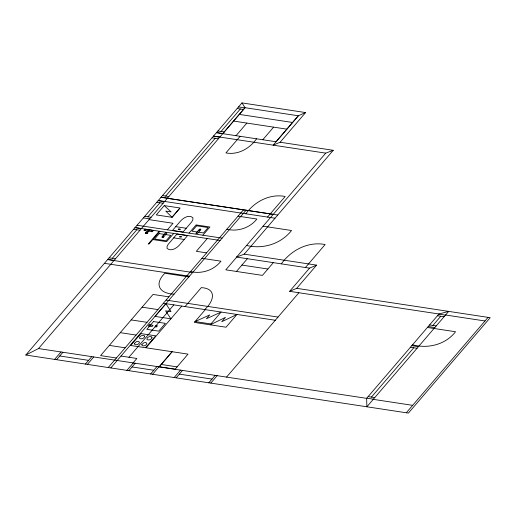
<?xml version="1.0" encoding="UTF-8"?>
<svg xmlns="http://www.w3.org/2000/svg" width="516" height="516" viewBox="0 0 516 516"><rect width="100%" height="100%" fill="white"/><g stroke="black" fill="none" stroke-linecap="round" stroke-linejoin="round"><path stroke-width="0.77" d="M155.529 326.344C155.967 327.821 157.644 325.028 155.658 326.196M438.961 313.992L366.631 398.352L366.882 406.789L448.681 311.387L438.961 313.992L289.644 291.334L296.7 288.328L490.2 317.688L408.401 413.09L25.8 355.027L241.972 102.91L305.582 112.565L280.13 142.242L273.158 145.157L298.338 115.784L305.582 112.565M112.32 258.297L136.811 229.743M147.905 216.797L159.941 202.756M165.675 196.067L215.237 138.269M221.08 131.457L240.346 108.986M25.8 355.027L38.513 348.558L245.035 107.696L298.338 115.784L276.073 141.758L216.423 132.709M222.725 133.734L245.023 107.709L241.972 102.91M164.256 205.6L156.271 214.914L172.112 217.313L180.097 208L164.256 205.6L171.086 211.895L165.752 211.089L172.112 217.313M144.809 230.626L145.944 229.336M148.879 229.781L145.241 233.2C147.486 235.212 148.215 230.716 149.588 229.884M151.44 231.632L152.549 230.336M235.993 135.747L246.848 123.079M240.153 136.308L225.924 152.904C237.999 155.277 249.763 148.505 256.568 138.798M159.218 231.226L148.292 243.971L148.956 244.068L159.876 231.329M172.312 216.875L179.581 208.4M54.586 359.4L60.965 351.964M167.397 229.826L173.015 223.28L149.047 219.642M56.567 359.697L62.946 352.267M175.717 226.653L172.441 230.471L182.999 232.077L191.668 221.912L192.816 219.919L192.939 217.771C189.14 214.243 183.219 217.855 180.432 221.19L175.717 226.653L186.276 228.259M173.653 233.464L166.629 241.656L152.82 239.559M262.792 139.746L273.564 127.181M189.075 233.097L196.099 224.905L209.909 227.001L202.885 235.193M184.244 239.463L187.514 235.644L176.956 234.038L168.287 244.203L167.139 246.196L167.01 248.344C170.815 251.873 176.736 248.26 179.529 244.926L184.244 239.463L173.686 237.857M85.392 364.07L91.771 356.64M87.378 364.373L93.751 356.943M207.264 238.566L196.338 251.311L206.581 252.859M108.25 367.54L243.475 209.831M110.817 367.927L246.048 210.218M245.842 213.785C254.678 201.504 269.913 193.526 285.187 196.467L267.507 217.075M128.936 357.259L173.86 304.866M133.07 362.909L136.875 358.465L121.008 356.059M181.8 306.072L146.034 347.778L172.054 351.725L159.083 366.857M126.897 370.372L133.27 362.935M128.877 370.669L135.25 363.238M185.063 306.569L201.305 287.625C217.468 288.502 213.721 301.725 204.652 309.542M236.599 257.071L244.216 254.149L316.592 265.134L309.536 268.139L236.599 257.071L325.725 153.136L333.252 150.304L280.13 142.242M236.728 257.091L225.808 269.836L262.418 275.389L273.338 262.65M244.216 254.149L333.252 150.304M236.457 271.448L247.383 258.71M205.265 309.665L194.339 322.403L226.027 327.209L236.947 314.47L221.751 321.713L225.466 317.385L210.206 324.809L221.106 312.064L206.426 318.746L209.709 314.921L195.009 321.616M150.614 373.971L156.987 366.534M152.594 374.268L158.967 366.837M174.176 377.544L180.548 370.114M176.156 377.847L182.529 370.411M281.323 263.857C291.159 250.163 308.123 241.243 325.145 244.52L305.427 267.514M208.812 382.801L215.185 375.371M210.792 383.098L217.165 375.667M289.644 291.334L309.536 268.139M296.7 288.328L316.592 265.134M226.556 377.093L298.887 292.74M371.449 397.094L413.761 347.752M432.892 325.435L440.787 316.231M406.292 412.768L488.091 317.372M163.449 236.044L162.166 236.541L161.876 237.244L162.501 237.579L163.791 237.089L163.778 236.096M199.279 230.517L200.563 230.02L200.853 229.323L200.227 228.981L198.937 229.478L198.95 230.465M238.54 106.915L244.881 107.876M237.179 108.508L243.513 109.469M239.295 114.391L292.572 122.473M233.567 121.066L286.844 129.148M217.913 130.974L224.247 131.935M216.546 132.567L222.886 133.528M213.514 136.108L325.725 153.136M213.43 136.198L219.771 137.159M212.07 137.791L218.403 138.752M162.508 195.59L168.848 196.551M161.147 197.183L167.481 198.144M161.024 197.318L277.756 215.03M158.296 200.505L275.028 218.216M158.141 200.685L164.475 201.646M156.774 202.278L163.114 203.24M238.05 216.159L256.904 219.023C249.867 227.937 237.818 231.929 226.814 229.259M263.083 226.189L291.54 230.504C281.039 243.875 262.947 249.55 246.571 245.442M144.732 216.32L151.072 217.281M143.371 217.913L149.704 218.874M137.095 225.234L222.112 238.134M135.089 227.569L220.106 240.469M135.005 227.666L141.339 228.627M147.763 231.071L143.938 230.491L145.048 229.201L153.394 230.465L152.278 231.761L148.479 231.181M133.638 229.259L139.978 230.22M147.421 231.478L148.131 231.587M201.917 258.297L220.964 261.193C213.85 270.203 201.672 274.254 190.552 271.551M241.92 265.082L267.881 269.017M109.153 257.819L115.487 258.78M107.786 259.413L114.12 260.374M107.631 259.593L192.649 272.493M104.425 263.328L189.443 276.228M445.585 314.999L484.995 320.978M438.839 314.134L445.469 315.134M188.875 276.899L164.849 273.248C153.723 284.361 159.547 293.636 174.079 294.152M437.471 315.728L444.102 316.734M429.576 324.932L436.207 325.938M428.216 326.525L434.84 327.531M427.396 327.473L455.544 331.743C445.547 344.669 427.977 348.99 412.561 344.778M168.867 296.842L153.026 294.436L100.581 355.601L116.429 358.001M166.081 300.093L278.014 317.076M163.353 303.279L275.286 320.262M411.813 345.656L418.437 346.662M410.446 347.249L417.07 348.255M142.1 307.175L157.948 309.581M195.067 321.552L210.909 323.958M170.873 318.817L155.032 316.411L165.952 303.672L170.983 311.658L165.597 310.838L170.893 318.798M131.18 319.92L147.021 322.326M120.254 332.659L136.095 335.065M109.328 345.404L125.169 347.803M161.244 364.47L177.123 366.876M368.134 396.591L374.758 397.597M366.766 398.191L373.39 399.19M38.513 348.558L366.631 398.352M373.255 399.352L412.665 405.337M59.759 355.982L88.578 360.355M132.064 366.953L153.8 370.249M179.342 374.126L211.999 379.086M167.352 198.279L273.235 214.346M144.557 336.155C144.551 338.225 141.584 339.386 139.868 338.567L139.514 338.103C139.52 336.026 142.487 334.871 144.203 335.684L144.557 336.155M151.956 337.277C151.943 339.347 148.976 340.508 147.266 339.689L146.905 339.225C146.918 337.148 149.879 335.987 151.594 336.806L151.956 337.277M134.424 343.437L134.773 344.514C136.488 345.333 139.455 344.172 139.462 342.095L138.191 341.34L136.476 341.644L134.424 343.437M141.816 344.559L142.164 345.636C143.88 346.455 146.847 345.294 146.854 343.217L145.583 342.463L143.867 342.766L141.816 344.559M157.225 325.925L156.322 326.976L155.013 326.776L155.916 325.725L157.225 325.925M163.611 236.573C162.675 238.386 161.772 235.831 163.611 236.573M200.382 229.504C199.447 231.316 198.544 228.762 200.382 229.504M145.886 229.923L145.383 229.994L145.886 229.923M151.698 230.807L151.743 230.839M159.225 233.606L154.587 239.011L166.1 240.759L170.738 235.354L159.225 233.606M165.268 232.968L162.721 235.941L164.307 236.18L166.855 233.206L165.268 232.968M178.794 228.917L178.239 229.562L179.923 229.814L180.471 229.175L178.794 228.917M180.039 236.302L179.484 236.947L181.161 237.199L181.716 236.554L180.039 236.302M196.635 225.802L191.997 231.213L203.504 232.955L208.142 227.55L196.635 225.802M198.421 230.381L195.874 233.355L197.46 233.6L200.008 230.626L198.421 230.381M140.887 333.594L130.69 345.488L145.48 347.732L155.677 335.839L140.887 333.594M149.337 324.79L148.247 326.067L151.943 326.628L153.033 325.351L149.337 324.79M153.516 321.558L146.841 329.337L158.728 331.137L165.397 323.358L153.516 321.558M172.17 351.725L159.309 366.773L175.15 369.179L188.011 354.131L172.17 351.725M147.608 233.135L146.351 233.406L145.473 232.826L147.608 233.135"/></g></svg>
